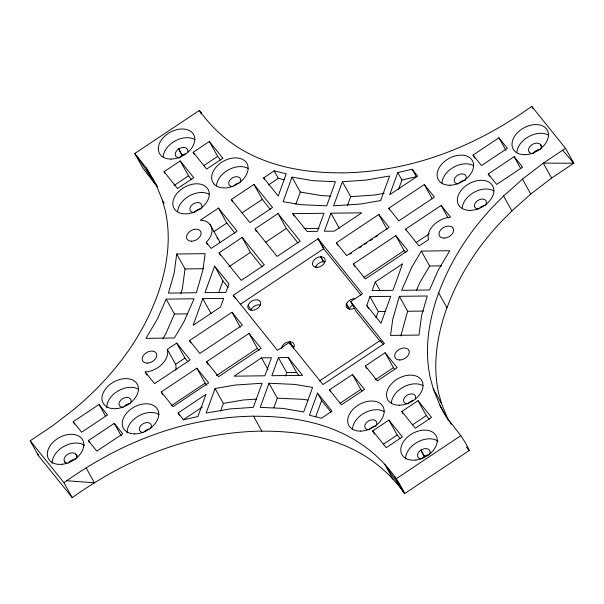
<?xml version="1.0" encoding="UTF-8"?>
<svg xmlns="http://www.w3.org/2000/svg" width="604" height="604" viewBox="0 0 604 604"><rect width="100%" height="100%" fill="white"/><g stroke="black" fill="none" stroke-linecap="round" stroke-linejoin="round"><path stroke-width="0.91" d="M176.715 253.997L174.133 273.333L168.44 293.091L196.36 292.744L202.959 269.845L205.126 253.665L176.715 253.997L185.02 268.923L182.438 288.251L180.883 293.642M400.799 335.952L407.64 311.256L399.335 296.33L427.255 295.99L421.562 315.749L418.98 335.077L390.569 335.416L392.736 319.237L399.335 296.33M440.006 405.473L448.311 420.399L441.547 403.661L438.579 392.804A236.949 162.204 -29.1 0 1 435.778 365.526C435.922 345.782 440.263 326.303 446.9 307.776L446.998 307.776C454.601 287.134 465.148 267.647 477.96 249.784A236.949 162.204 -29.1 0 1 500.716 222.189L511.898 210.917L531.339 193.559L551.633 178.052L573.8 163.216L565.495 148.297L543.328 163.133L523.034 178.641L503.593 195.998L492.411 207.27A236.949 162.204 -29.1 0 0 469.655 234.865C456.843 252.729 446.296 272.215 438.693 292.857L438.595 292.857C431.958 311.377 427.617 330.864 427.473 350.599A236.949 162.204 -29.1 0 0 430.274 377.877L433.242 388.742L440.006 405.473C447.413 422.037 462.332 433.627 469.24 450.501L404.642 493.581C391.452 475.023 373.914 459.614 353.431 449.587A236.949 162.204 -29.1 0 0 325.699 438.927C304.952 433.113 283.344 431.007 261.842 431.18L253.574 416.171C229.943 416.549 206.387 419.75 183.488 425.563A236.949 162.204 -29.1 0 0 147.716 437.002C118.98 448.017 91.936 463.079 66.757 480.716L63.911 482.649L72.216 497.575C98.271 479.191 126.198 463.313 156.021 451.92A236.949 162.204 -29.1 0 1 191.793 440.49C214.692 434.669 238.248 431.467 261.879 431.09L261.842 431.18M202.785 298.663L193.099 325.299L220.558 306.991L223.684 298.406L202.785 298.663L211.09 313.582M214.631 266.085L204.975 292.638L225.873 292.381L228.961 283.888L214.631 266.085L222.936 281.003L228.093 287.413M218.746 292.517L222.936 281.003M215.054 388.523L206.115 413.068L229.95 408.938L253.31 407.36L262.083 383.238L235.001 385.065L215.054 388.523L223.359 403.442L220.483 411.332M292.004 177.115L283.095 201.668L300.694 204.665L326.681 205.843L335.454 181.713L313.038 180.702L292.004 177.115L300.309 192.042L295.854 204.311M253.574 416.171L253.537 416.254C275.039 416.088 296.647 418.195 317.394 424.008A236.949 162.204 -29.1 0 1 345.126 434.661C370.494 447.322 392.366 467.836 404.642 493.581L384.71 464.31L393.015 479.229M323.699 248.757L318.195 238.723L323.699 248.757L360.973 295.054M269.014 383.238L260.241 407.368L282.657 408.38L303.691 411.958L312.6 387.413L295.001 384.416L269.014 383.238L277.319 398.157L273.869 407.64M278.414 357.651L271.853 375.711L302.581 375.333L288.251 357.53L278.414 357.651L286.719 372.57L285.473 376.013M330.939 213.197L324.378 231.257L334.314 231.136L361.773 212.819L330.939 213.197L339.244 228.116M342.385 181.713L333.612 205.843L360.694 204.016L380.641 200.558L389.58 176.006L365.745 180.135L342.385 181.713L350.69 196.64L347.557 205.254M293.265 348.297A6.833 4.673 -29.1 0 0 289.792 341.736L292.555 346.711A6.833 4.673 -29.1 0 1 294.072 346.87M316.949 267.323A6.833 4.673 -29.1 0 0 325.095 259.358A6.833 4.673 -29.1 0 0 314.541 259.486A6.833 4.673 -29.1 0 0 316.949 267.323L316.979 267.24M317.485 393.068L309.429 415.242L321.547 418.232L332.019 411.128L317.485 393.068L321.638 400.527L330.939 412.087M397.772 172.555L389.701 194.73L417.56 176.149L412.185 169.241L397.772 172.555L401.924 180.015L398.519 189.369M315.741 416.768L321.638 400.527M366.741 305.45L369.958 296.609L390.75 296.353L381.003 323.17L366.741 305.45L368.493 308.591M375.265 282L372.147 290.584L392.94 290.335L402.596 263.782L375.265 282L380.075 290.645M376.013 317.719L378.263 311.528L369.958 296.609M166.153 299.108L157.463 318.904L145.949 338.346L174.367 337.983L184.001 321.713L194.073 298.769L166.153 299.108L174.458 314.027L165.768 333.823L162.891 338.685M416.647 289.935L419.999 282.287L429.633 266.017L441.554 265.866M421.328 251.098L411.694 267.368L401.622 290.313L429.542 289.973L438.232 270.177L449.746 250.736L421.328 251.098L429.633 266.017M206.289 242.347L209.195 238.882A19.524 13.364 -29.1 0 0 203.586 220.603L200.249 220.249L218.497 208.078L237.078 231.158L211.181 248.425L206.289 242.347L207.602 244.703M263.676 177.953L274.148 170.849L286.266 173.839L278.21 196.013L263.676 177.953L264.507 179.448M268.576 184.907L278.301 178.308L284.371 179.833M565.495 148.297L531.784 106.425L528.945 108.365C503.759 126.002 476.715 141.064 447.979 152.08A236.949 162.204 -29.1 0 1 412.207 163.51C389.308 169.331 365.752 172.533 342.121 172.91L342.158 172.82C320.656 172.993 299.048 170.887 278.301 165.073A236.949 162.204 -29.1 0 1 250.569 154.413C230.086 144.394 212.555 128.969 199.358 110.419L134.76 153.499L143.065 168.418L157.123 186.583M179.705 157.553A6.84 4.681 -29.1 0 1 182.008 155.266L182.144 155.175A6.833 4.681 -29.1 0 1 185.239 153.869M164.039 171.71L180.219 160.921L193.733 177.704L177.546 188.493L164.039 171.71L164.915 173.28M193.167 152.284L209.346 141.495L222.861 158.278L206.674 169.067L193.167 152.284L194.48 154.639M173.884 185.602L188.523 175.84L191.46 179.486M203.782 165.662L217.651 156.413L220.588 160.06M231.309 199.539L253.967 184.431L272.54 207.504L249.89 222.612L231.309 199.539L232.623 201.895M213.876 231.619L226.802 223.004L234.926 233.099M241.955 212.895L262.272 199.35L270.396 209.445M219.078 252.827L242.144 237.447L264.31 264.982L241.245 280.362L219.078 252.827L220.392 255.182M278.014 213.529L254.956 228.908L277.123 256.436L300.18 241.064L278.014 213.529L286.319 228.448L297.983 242.944M228.924 266.726L250.449 252.374L262.113 266.862M265.564 242.287L286.319 228.448M318.195 238.723L233.265 295.288L235.069 298.346M167.293 349.369L176.647 343.117L190.162 359.901L154.556 383.646L145.171 371.981L148.697 371.551A19.524 13.364 -29.1 0 0 167.293 349.369L175.598 364.288A19.524 13.364 -29.1 0 1 175.666 370.214M240.445 304.205L323.729 248.667M189.528 340.581L232.004 312.253L242.347 325.103L199.871 353.431L189.528 340.581L190.834 342.936M336.315 242.823L378.791 214.496L389.142 227.346L346.658 255.673L336.315 242.823L337.628 245.179M388.712 208.282L424.318 184.545L434.45 197.131L398.851 220.868L388.712 208.282L389.588 209.852M73.182 421.728L99.071 404.461L107.512 414.948L81.623 432.215L73.182 421.728L74.488 424.084M473.045 155.077L498.934 137.81L507.375 148.297L481.486 165.564L473.045 155.077L474.789 158.218M175.598 364.288L184.952 358.044L187.889 361.69M350.026 254.141L351.573 253.106M359.297 247.957L361.615 246.417M364.703 244.356L367.021 242.808M370.109 240.747L372.426 239.207M375.514 237.146L377.832 235.598M161.245 391.951L196.844 368.206L208.667 382.891L173.069 406.635L161.245 391.951L162.559 394.306M206.553 361.736L249.037 333.408L261.071 348.357L218.588 376.677L206.553 361.736L208.304 364.876M88.38 440.603L114.269 423.344L122.718 433.831L96.821 451.097L88.38 440.603L89.256 442.181M353.348 263.978L395.824 235.651L407.859 250.6L365.382 278.927L353.348 263.978L354.661 266.334M405.533 229.173L441.139 205.436L450.592 217.183L447.066 217.614A19.524 13.364 -29.1 0 0 428.055 236.194L428.462 239.682L419.048 245.956L405.533 229.173L406.409 230.743M488.243 173.952L514.132 156.693L522.581 167.18L496.684 184.447L488.243 173.952L489.557 176.308M171.098 405.835L205.149 383.132L206.923 385.329M216.406 375.628L257.342 348.327L259.056 350.463M363.97 277.357L404.129 250.569L405.85 252.706M416.164 242.551L429.316 233.778M178.135 412.925L205.994 394.344L197.923 416.518L183.51 419.84L178.135 412.925L179.38 415.167M261.517 357.862L234.058 376.171L264.884 375.794L271.453 357.734L261.517 357.862L268.07 369.64M318.165 238.806L362.43 293.793L350.66 301.57L384.438 343.525L322.944 384.537L289.165 342.581L277.5 350.358L233.265 295.288M183.065 419.871L202.408 406.968M319.433 380.988L380.15 340.497L383.525 344.695M329.422 389.882L352.487 374.51L364.522 389.452L341.456 404.831L329.422 389.882L330.297 391.452M365.299 365.964L385.118 352.744L397.153 367.693L377.334 380.913L365.299 365.964L366.613 368.319M340.037 403.268L360.792 389.429L361.939 390.848M375.129 379.863L393.423 367.662L394.571 369.089M372.706 430.894L388.885 420.097L402.4 436.881L386.213 447.67L372.706 430.894L374.45 434.034M401.834 411.467L418.013 400.679L431.528 417.455L415.341 428.251L401.834 411.467L403.14 413.823M383.321 444.272L397.19 435.023L400.127 438.67M412.449 424.846L426.318 415.597L429.255 419.244M421.947 458.693A6.84 4.681 -29.1 0 1 424.25 456.397L424.386 456.314A6.84 4.681 -29.1 0 1 429.127 454.804M396.337 478.655L460.935 435.582M72.216 497.575L38.505 455.703L30.2 440.784L52.367 425.948L73.446 409.776C110.003 379.554 140.687 341.109 157.002 296.224L157.1 296.224C163.737 277.697 168.078 258.218 168.222 238.474A236.949 162.204 -29.1 0 0 165.421 211.196L162.4 200.181L155.439 183.065L146.289 167.92L134.76 153.499M179.72 157.901A6.84 4.681 -29.1 0 1 175.273 154.775A6.84 4.681 -29.1 0 1 178.55 149.045L180.113 148.191A6.833 4.673 -29.1 0 1 187.602 152.646M420.452 458.881A6.84 4.681 -29.1 0 1 420.792 450.184L422.362 449.331A6.833 4.673 -29.1 0 1 429.844 453.785M401.924 180.015L416.337 176.7L412.185 169.241M384.136 193.31L374.05 195.062L350.69 196.64M223.359 403.442L243.306 399.984L256.375 399.101M292.842 213.665L323.978 213.28L317.41 231.34L307.172 231.468L292.842 213.665L294.156 216.021M303.978 228.554L319.071 228.365M185.02 268.923L203.352 268.704M248.101 305.126L248.206 305.118A6.833 4.673 -29.1 0 1 256.209 299.78A6.833 4.673 -29.1 0 1 260.392 304.975L260.294 304.975A6.833 4.673 -29.1 0 1 252.283 310.313A6.833 4.673 -29.1 0 1 248.101 305.126L250.97 310.094A6.833 4.673 -29.1 0 1 260.49 304.914M352.381 305.231A6.833 4.673 -29.1 0 0 349.248 308.976L346.477 304.001A6.833 4.673 -29.1 0 1 354.488 298.663M174.458 314.027L187.489 313.869M378.263 311.528L385.495 311.438M407.64 311.256L423.457 311.06M286.719 372.57L296.556 372.449L298.852 375.303M571.475 160.332L573.8 163.216L543.328 163.133L551.633 178.052M330.682 196.043L321.343 195.621L300.309 192.042M277.319 398.157L303.306 399.335L307.934 400.12M66.757 480.716L94.435 482.807L86.13 467.889M529.255 152.155L530.214 152.978A6.833 4.673 -29.1 0 0 533.007 153.643M76.995 455.884L75.168 453.506A6.833 4.673 -29.1 0 0 67.505 454.434A6.833 4.673 -29.1 0 0 64.228 460.807L64.802 461.886A6.84 4.681 -29.1 0 0 66.961 463.132M562.611 150.185L573.8 163.216M379.765 340.792L356.194 311.521L350.66 301.57M30.2 440.784L63.911 482.649M466.356 446.9L469.24 450.501M136.293 155.326L154.594 182.838L146.289 167.92M394.88 476.775L404.642 493.581M540.633 144.696L541.509 146.251M76.044 454.261L76.912 455.809M531.784 106.425L533.098 108.78M541.448 146.16L540.588 144.605L541.154 145.685A6.833 4.673 -29.1 0 1 541.018 148.305M514.132 156.693L520.693 168.471M522.498 179.184L530.803 194.103M498.934 137.81L505.925 150.373M503.593 195.998L511.898 210.917M441.139 205.436L448.13 217.999M424.318 184.545L432.185 198.678M438.595 292.857L446.998 307.776M395.824 235.651L404.129 250.569M378.791 214.496L387.096 229.414M433.242 388.742L441.547 403.661M449.406 421.162L451.158 424.302M418.013 400.679L426.318 415.597M380.15 340.497L381.184 342.362M385.118 352.744L393.423 367.662M274.148 170.849L278.301 178.308M346.477 304.001L349.248 308.976M420.928 450.108L424.386 456.314M420.792 450.184L424.25 456.405M388.885 420.097L397.19 435.023M253.967 184.431L262.272 199.35M352.487 374.51L360.792 389.429M199.358 110.419L201.102 113.56M209.346 141.495L217.651 156.413M255.394 229.694L256.262 231.264M242.144 237.447L250.449 252.374M218.497 208.078L226.802 223.004M289.792 341.736L292.555 346.711M289.165 342.581L290.448 344.876M178.693 148.969L182.144 155.175M178.55 149.045L182.008 155.266M180.219 160.921L188.523 175.84M288.251 357.53L296.556 372.449M209.973 224.401L218.278 239.32M249.037 333.408L257.342 348.327M232.004 312.253L240.309 327.172M155.681 183.578L157.425 186.719M162.4 200.181L164.152 203.322M196.844 368.206L205.149 383.132M176.647 343.117L184.952 358.044M145.171 371.981L146.915 375.122M114.269 423.344L121.268 435.907M99.071 404.461L105.625 416.239M64.749 461.788L65.61 463.344M200.815 112.306L201.668 113.93M37.931 453.936L38.505 455.703M353.861 308.448A6.833 4.673 -29.1 0 1 346.379 304.001M315.567 267.021A6.833 4.673 -29.1 0 1 325.088 261.834M533.06 153.393A6.84 4.681 -29.1 0 1 540.369 149.415M68.531 463.034A6.84 4.681 -29.1 0 1 75.84 459.055M281.524 348.349A6.833 4.673 -29.1 0 1 289.822 341.653M217.04 238.044A19.524 13.364 -29.1 0 1 219.909 242.4M234.118 185.436A6.44 4.409 -29.1 0 1 238.452 183.072M194.269 212.532A6.44 4.409 -29.1 0 1 201.162 208.788M124.447 406.152A6.44 4.409 -29.1 0 1 130.321 403.608M144.711 431.324A6.44 4.409 -29.1 0 1 149.045 428.968M369.157 429.761A6.44 4.409 -29.1 0 1 376.05 426.016M407.994 403.865A6.44 4.409 -29.1 0 1 413.34 400.301M459.576 182.665A6.44 4.409 -29.1 0 1 465.457 180.12M479.848 207.836A6.44 4.409 -29.1 0 1 484.174 205.481M192.661 212.351A6.44 4.409 -29.1 0 1 190.811 206.319A6.44 4.409 -29.1 0 1 199.124 202.725A6.44 4.409 -29.1 0 1 200.981 208.75M232.925 186.606A6.44 4.409 -29.1 0 1 229.165 181.275A6.44 4.409 -29.1 0 1 237.508 176.738A6.44 4.409 -29.1 0 1 239.818 182.853M123.254 407.322A6.44 4.409 -29.1 0 1 119.313 402.423A6.44 4.409 -29.1 0 1 126.863 397.387A6.44 4.409 -29.1 0 1 130.804 402.287M143.518 432.494A6.44 4.409 -29.1 0 1 139.758 427.164A6.44 4.409 -29.1 0 1 148.101 422.626A6.44 4.409 -29.1 0 1 150.411 428.749M406.386 403.676A6.44 4.409 -29.1 0 1 404.272 398.066A6.44 4.409 -29.1 0 1 411.92 393.906A6.44 4.409 -29.1 0 1 415.371 398.791M478.655 209.007A6.44 4.409 -29.1 0 1 474.895 203.684A6.44 4.409 -29.1 0 1 483.238 199.139A6.44 4.409 -29.1 0 1 485.541 205.262M458.383 183.835A6.44 4.409 -29.1 0 1 454.442 178.943A6.44 4.409 -29.1 0 1 462 173.907A6.44 4.409 -29.1 0 1 465.941 178.799M368.976 429.723A6.44 4.409 -29.1 0 1 365.035 424.831A6.44 4.409 -29.1 0 1 372.593 419.795A6.44 4.409 -29.1 0 1 376.534 424.688M76.127 454.329A6.84 4.681 -29.1 0 1 76.489 457.945M529.187 152.072A6.833 4.673 -29.1 0 1 531.965 144.711A6.833 4.673 -29.1 0 1 540.512 144.515M106.817 407.67A19.524 13.364 -29.1 0 1 118.022 390.984A19.524 13.364 -29.1 0 1 138.429 389.172M127.104 433.083A19.524 13.364 -29.1 0 1 138.444 416.065A19.524 13.364 -29.1 0 1 159.124 414.608M52.186 463.245A19.524 13.364 -29.1 0 1 64.001 446.348A19.524 13.364 -29.1 0 1 84.545 445.359M352.547 428.863A19.524 13.364 -29.1 0 1 364.522 412.955A19.524 13.364 -29.1 0 1 384.227 411.626M391.384 402.966A19.524 13.364 -29.1 0 1 403.359 387.058A19.524 13.364 -29.1 0 1 423.064 385.722M405.609 459.093A19.524 13.364 -29.1 0 1 417.47 442.113A19.524 13.364 -29.1 0 1 438.066 441.222M441.954 182.967A19.524 13.364 -29.1 0 1 453.929 167.059A19.524 13.364 -29.1 0 1 473.634 165.73M462.226 208.146A19.524 13.364 -29.1 0 1 474.2 192.238A19.524 13.364 -29.1 0 1 493.906 190.902M516.85 152.435A19.524 13.364 -29.1 0 1 528.832 136.527A19.524 13.364 -29.1 0 1 548.538 135.198M163.171 156.821A19.524 13.364 -29.1 0 1 175.145 140.913A19.524 13.364 -29.1 0 1 194.85 139.584M177.667 211.513A19.524 13.364 -29.1 0 1 189.777 195.651A19.524 13.364 -29.1 0 1 209.445 194.458M216.489 185.904A19.524 13.364 -29.1 0 1 228.274 169.935A19.524 13.364 -29.1 0 1 248.033 168.418M320.807 256.7L323.548 261.766L320.807 256.7M182.74 188.252L178.822 191.385A19.524 13.364 -29.1 0 0 176.489 211.211A19.524 13.364 -29.1 0 0 200.747 208.44A19.524 13.364 -29.1 0 0 207.3 188.131L204.597 185.753A19.524 13.364 -29.1 0 0 182.74 188.252M213.808 183.843L212.117 180.792A19.524 13.364 -29.1 0 1 233.612 157.984A19.524 13.364 -29.1 0 1 244.507 177.712A19.524 13.364 -29.1 0 1 213.808 183.843M191.604 241.207A7.807 5.345 -29.1 0 0 200.921 232.11A7.807 5.345 -29.1 0 0 188.856 232.253A7.807 5.345 -29.1 0 0 191.604 241.207M147.285 363.095A7.807 5.345 -29.1 0 0 156.602 353.989A7.807 5.345 -29.1 0 0 144.537 354.14A7.807 5.345 -29.1 0 0 147.285 363.095M399.788 359.992A7.807 5.345 -29.1 0 0 409.097 350.894A7.807 5.345 -29.1 0 0 397.032 351.037A7.807 5.345 -29.1 0 0 399.788 359.992M444.106 238.112A7.807 5.345 -29.1 0 0 453.415 229.007A7.807 5.345 -29.1 0 0 441.35 229.158A7.807 5.345 -29.1 0 0 444.106 238.112M62.605 464.227A19.524 13.364 -29.1 0 0 82.665 439.916A19.524 13.364 -29.1 0 0 51.476 443.932A19.524 13.364 -29.1 0 0 62.605 464.227M117.168 408.531A19.524 13.364 -29.1 0 0 137.319 384.25A19.524 13.364 -29.1 0 0 106.145 388.176A19.524 13.364 -29.1 0 0 117.168 408.531M134.503 433.876A19.524 13.364 -29.1 0 0 158.407 411.498A19.524 13.364 -29.1 0 0 128.531 411.105A19.524 13.364 -29.1 0 0 134.503 433.876M415.862 460.044A19.524 13.364 -29.1 0 0 436.148 435.816A19.524 13.364 -29.1 0 0 405.005 439.599A19.524 13.364 -29.1 0 0 415.862 460.044M360.467 431.105A19.524 13.364 -29.1 0 0 383.759 408.349A19.524 13.364 -29.1 0 0 353.597 408.719A19.524 13.364 -29.1 0 0 360.467 431.105M399.304 405.209A19.524 13.364 -29.1 0 0 422.596 382.453A19.524 13.364 -29.1 0 0 392.434 382.823A19.524 13.364 -29.1 0 0 399.304 405.209M449.874 185.217A19.524 13.364 -29.1 0 0 473.166 162.453A19.524 13.364 -29.1 0 0 443.004 162.831A19.524 13.364 -29.1 0 0 449.874 185.217M470.146 210.388A19.524 13.364 -29.1 0 0 493.43 187.633A19.524 13.364 -29.1 0 0 463.268 188.003A19.524 13.364 -29.1 0 0 470.146 210.388M524.77 154.677A19.524 13.364 -29.1 0 0 548.062 131.921A19.524 13.364 -29.1 0 0 517.9 132.291A19.524 13.364 -29.1 0 0 524.77 154.677M171.091 159.063A19.524 13.364 -29.1 0 0 194.375 136.308A19.524 13.364 -29.1 0 0 164.213 136.678A19.524 13.364 -29.1 0 0 171.091 159.063"/></g></svg>
